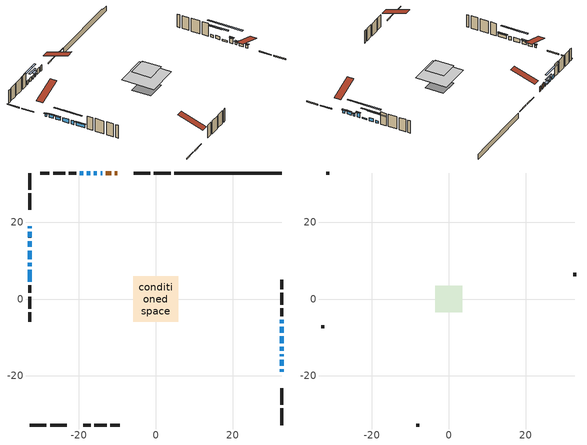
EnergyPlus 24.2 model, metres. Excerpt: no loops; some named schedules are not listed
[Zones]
conditioned space
 floor adiabatic (AdiabaticFloorConstruction): -5.87,-5.87 -5.87,5.87 5.87,5.87 5.87,-5.87 z2.74
 floor foundation (Slab1 construction): -3.54,-3.45 -3.54,3.45 3.54,3.45 3.54,-3.45 z-1.83
 wall outside (RimJoist1 construction): 3.84,32.73 -0.49,32.73 / -32.73,-32.73 -28.4,-32.73 / -32.73,32.73 -32.73,28.4 / 32.73,-32.73 32.73,-28.4 z0.3:0.6
 wall outside (RimJoist2 construction): -1.42,32.73 -5.75,32.73 / -27.47,-32.73 -23.14,-32.73 / -32.73,27.47 -32.73,23.14 / 32.73,-27.47 32.73,-23.14 z0.3:0.6
 wall outside (AdiabaticWallConstruction 1): -10.02,32.73 -10.7,32.73 / -11.62,32.73 -12.97,32.73 z0.3:2.33
 wall outside (AdiabaticWallConstruction): -13.89,32.73 -14.35,32.73 / -32.73,18.87 -32.73,18.41 / 32.73,-14.85 32.73,-14.39 z0.3:1.22; 32.73,-18.87 32.73,-18.23 z0.3:1.39; 32.73,-17.3 32.73,-15.78 / -15.28,32.73 -16.04,32.73 / 32.73,-8.76 32.73,-7.23 / -32.73,7.56 -32.73,4.51 z0.3:1.52; -32.73,17.48 -32.73,15.98 / -32.73,15.05 -32.73,13.52 z0.3:1.5; 32.73,-13.46 32.73,-12.45 z0.3:2.13; 32.73,-11.52 32.73,-9.69 z0.3:0.78; -32.73,12.6 -32.73,10.31 / -32.73,9.38 -32.73,8.49 / -16.97,32.73 -17.86,32.73 / -18.79,32.73 -19.68,32.73 z0.3:1.72; 32.73,-6.31 32.73,-5.37 z0.3:1.24
 wall outside (Wall1 construction): -20.61,32.73 -22.63,32.73 / -18.86,-32.73 -16.85,-32.73 / -32.73,3.58 -32.73,1.57 / 32.73,-4.44 32.73,-2.42 z0.3:5.18
 wall outside (Wall2 construction): -23.56,32.73 -26.69,32.73 / -15.92,-32.73 -12.79,-32.73 / -32.73,0.64 -32.73,-2.49 / 32.73,-1.49 32.73,1.64 z0.3:5.18
 wall outside (Wall3 construction): -27.61,32.73 -30.06,32.73 / -11.86,-32.73 -9.41,-32.73 / -32.73,-3.42 -32.73,-5.87 / 32.73,2.57 32.73,5.01 z0.3:5.18
 wall foundation (FoundationWall1 construction): 4.77,32.73,-1.83 4.77,32.73,0.3 29.94,32.73,0.3 29.94,32.73,-0.01 32.73,32.73,-0.01 32.73,32.73,-1.83
 window (WindowConstruction 13): -13.89,32.73 -14.35,32.73 z0.3:1.21
 window (WindowConstruction 7): 32.73,-18.86 32.73,-18.23 z0.3:1.39
 window (WindowConstruction 8): 32.73,-17.3 32.73,-15.78 z0.3:1.52
 window (WindowConstruction 9): -15.28,32.73 -16.04,32.73 z0.3:1.52
 window (WindowConstruction 14): -32.73,18.86 -32.73,18.41 z0.3:1.21
 window (WindowConstruction 15): 32.73,-14.85 32.73,-14.39 z0.3:1.21
 window (WindowConstruction 10): -32.73,17.48 -32.73,15.98 z0.3:1.49
 window (WindowConstruction 11): -32.73,15.05 -32.73,13.52 z0.3:1.49
 window (WindowConstruction 12): 32.73,-13.46 32.73,-12.45 z0.3:2.13
 window (WindowConstruction 16): 32.73,-11.52 32.73,-9.69 z0.3:0.78
 window (WindowConstruction): -32.73,12.6 -32.73,10.31 z0.3:1.72
 window (WindowConstruction 1): -32.73,9.38 -32.73,8.49 z0.3:1.72
 window (WindowConstruction 2): 32.73,-8.76 32.73,-7.24 z0.3:1.52
 window (WindowConstruction 3): 32.73,-6.31 32.73,-5.37 z0.3:1.24
 window (WindowConstruction 4): -16.97,32.73 -17.86,32.73 z0.3:1.72
 window (WindowConstruction 5): -18.79,32.73 -19.68,32.73 z0.3:1.72
 window (WindowConstruction 6): -32.73,7.56 -32.73,4.51 z0.3:1.52
 door (Door): -10.02,32.73 -10.69,32.73 z0.3:2.33
 door (Door 1): -11.62,32.73 -12.97,32.73 z0.3:2.33
 ceiling adiabatic (AdiabaticFloorConstruction): 5.87,-5.87 5.87,5.87 -5.87,5.87 -5.87,-5.87 z2.74
attic - vented
 floor to conditioned space (Floor1 construction Reversed): -3.49,-3.49 -3.49,3.49 3.49,3.49 3.49,-3.49 z5.18
 floor to conditioned space (Floor2 construction Reversed): -3.16,-3.16 -3.16,3.16 3.16,3.16 3.16,-3.16 z5.18
 wall outside (Wall4 construction): -30.99,32.73 -31.8,32.73 / -8.48,-32.73 -7.67,-32.73 / -32.73,-6.79 -32.73,-7.61 / 32.73,5.94 32.73,6.76 z0.3:5.18
 roof outside (Roof1 construction): -9.1,32.73,5.18 -9.1,23.56,8.24 -6.68,23.56,8.24 -6.68,32.73,5.18; -19.79,-32.73,5.18 -19.79,-23.56,8.24 -22.21,-23.56,8.24 -22.21,-32.73,5.18; -32.73,19.79,5.18 -23.56,19.79,8.24 -23.56,22.21,8.24 -32.73,22.21,5.18; 32.73,-19.79,5.18 23.56,-19.79,8.24 23.56,-22.21,8.24 32.73,-22.21,5.18
shading: -14.96,32.73 -13.28,32.73 -13.28,33.64 -14.96,33.64 z1.82; 32.73,-17.93 32.73,-19.16 33.19,-19.16 33.19,-17.93 z1.69; 32.73,-15.48 32.73,-17.6 33.19,-17.6 33.19,-15.48 z1.82; -17.56,32.73 -13.76,32.73 -13.76,33.19 -17.56,33.19 z3.04; -32.73,18.11 -32.73,19.16 -33.19,19.16 -33.19,18.11 z1.51; 32.73,-14.09 32.73,-15.15 33.19,-15.15 33.19,-14.09 z1.51; -32.73,15.68 -32.73,17.78 -33.19,17.78 -33.19,15.68 z1.79; -32.73,13.23 -32.73,15.35 -33.19,15.35 -33.19,13.23 z1.79; 32.73,-12.15 32.73,-13.76 33.19,-13.76 33.19,-12.15 z2.43; 32.73,-4.2 32.73,-17.01 33.19,-17.01 33.19,-4.2 z6.27; -32.73,7.26 -32.73,15.65 -33.19,15.65 -33.19,7.26 z4.77; -32.73,5.44 -32.73,12.43 -33.19,12.43 -33.19,5.44 z4.77; 32.73,-4.18 32.73,-11.81 33.19,-11.81 33.19,-4.18 z4.57; 32.73,-2.32 32.73,-9.36 33.19,-9.36 33.19,-2.32 z4.29; -20.91,32.73 -13.92,32.73 -13.92,33.19 -20.91,33.19 z4.77; -22.73,32.73 -15.74,32.73 -15.74,33.19 -22.73,33.19 z4.77; -32.73,4.22 -32.73,7.86 -33.19,7.86 -33.19,4.22 z1.82
[Building]
Building 1: Terrain=Suburbs
[Site:Location]
Whitehorse AP_YT: Latitude {deg}=60.71; Longitude {deg}=-135.07; Time Zone {hr}=-8; Elevation {m}=706; Keep Site Location Information=Yes
[Site:GroundTemperature:Shallow]
-5.4229, -7.73249, -7.91745, -6.82143, -2.42154, 1.95786, 5.75456, 8.15968, 8.36401, 6.40785, 2.70796, -1.53709
[Site:WaterMainsTemperature]
Calculation Method=Schedule; Temperature Schedule=mains temperature schedule
[Material] Roughness=Rough; Thermal Absorptance=0.9
Name | Thickness {m} | Conductivity {W/m-K} | Density {kg/m3} | Specific Heat {J/kg-K} | Solar Absorptance | Visible Absorptance
asphalt or fiberglass shingles | 0.00635 | 0.162714 | 1121.4 | 1465.45 | 0.4 | 0.4
ceiling loosefill ins | 0.169333 | 0.0480833 | 16.02 | 1046.75 | 0.7 | 0.7
ceiling loosefill ins 1 | 0.338667 | 0.0480833 | 16.02 | 1046.75 | 0.7 | 0.7
ceiling stud and cavity | 0.1397 | 0.0930096 | 65.682 | 1177.47 | 0.7 | 0.7
ceiling stud and cavity 1 | 0.1397 | 0.28436 | 65.682 | 1177.47 | 0.7 | 0.7
concrete 4.0 in. | 0.1016 | 1.803125 | 2242.8 | 837.4 | 0.7 | 0.7
concrete 8.0 in. | 0.2032 | 1.803125 | 2242.8 | 837.4 | 0.7 | 0.7
door material | 0.04445 | 0.053851 | 512.64 | 1214.23 | 0.7 | 0.7
floor covering | 0.0127 | 0.0433444 | 54.468 | 1339.84 | 0.6 | 0.6
floor rigid ins; wall rigid ins | 0.512978 | 0.029427 | 32.04 | 1214.23 | 0.7 | 0.7
floor stud and cavity | 0.1397 | 1.75129 | 37.0049 | 1207.88 | 0.7 | 0.7
furniture material conditioned space 1 | 0.1524 | 0.115458 | 640.8 | 1214.23 | 0.6 | 0.6
gypsum board | 0.0127 | 0.160291 | 801 | 837.4 | 0.6 | 0.6
osb sheathing 0.5 in. | 0.0127 | 0.115458 | 512.64 | 1214.23 | 0.7 | 0.7
osb sheathing 0.75 in. | 0.01905 | 0.115458 | 512.64 | 1214.23 | 0.7 | 0.7
osb sheathing 2.0 in. | 0.0508 | 0.115458 | 512.64 | 1214.23 | 0.7 | 0.7
rim joist rigid ins | 0.103632 | 0.029427 | 32.04 | 1214.23 | 0.7 | 0.7
rim joist stud and cavity | 0.0508 | 0.0296939 | 125.044 | 1163.47 | 0.6 | 0.6
rim joist stud and cavity 1 | 0.0508 | 0.0173944 | 125.044 | 1163.47 | 0.6 | 0.6
wall stud and cavity | 0.1397 | 0.0937807 | 139.0536 | 1170.24 | 0.7 | 0.7
wall stud and cavity 1 | 0.1397 | 0.09367 | 139.0536 | 1170.24 | 0.7 | 0.7
wall stud and cavity 2 | 0.1397 | 0.0752022 | 139.0536 | 1170.24 | 0.7 | 0.7
wall stud and cavity 3 | 0.0889 | 6.9971 | 50.32683 | 1063.81 | 0.6 | 0.6
wall stud and cavity 4 | 0.0889 | 0.380278 | 52.3479 | 1209.89 | 0.7 | 0.7
wall stud and cavity 5 | 0.0889 | 0.391764 | 83.0341 | 1211.67 | 0.7 | 0.7
wood siding | 0.0254 | 0.102417 | 544.68 | 1172.36 | 0.4 | 0.4
wood siding 1 | 0.00254 | 0.102417 | 544.68 | 1172.36 | 0.4 | 0.4
wood siding 2; wood siding 3; wood siding 4 | 0.0254 | 0.102417 | 544.68 | 1172.36 | 0.7 | 0.7
[WindowMaterial:SimpleGlazingSystem]
Name | U-Factor {W/m2-K} | Solar Heat Gain Coefficient
WindowMaterial | 1.89418 | 0.58
WindowMaterial 1 | 1.944715 | 0.52
WindowMaterial 10 | 1.92371 | 0.55
WindowMaterial 11 | 3.1212 | 0.46
WindowMaterial 12 | 2.88272 | 0.47
WindowMaterial 2 | 1.876579 | 0.6
WindowMaterial 3 | 1.96402 | 0.5
WindowMaterial 4 | 1.893613 | 0.59
WindowMaterial 5 | 1.919164 | 0.55
WindowMaterial 6 | 1.98957 | 0.47
WindowMaterial 7 | 1.907808 | 0.57
WindowMaterial 8 | 1.92144 | 0.55
WindowMaterial 9 | 1.87771 | 0.6
[Construction]
AdiabaticFloorConstruction: floor stud and cavity, floor rigid ins, osb sheathing 0.75 in., floor covering
AdiabaticWallConstruction: wood siding 3, wall rigid ins, wall stud and cavity 4, gypsum board
AdiabaticWallConstruction 1: wood siding 4, wall rigid ins, wall stud and cavity 4, gypsum board
Door; Door 1: door material
Floor1 construction Reversed: gypsum board, ceiling stud and cavity, ceiling loosefill ins
Floor2 construction Reversed: gypsum board, ceiling stud and cavity 1, ceiling loosefill ins 1
FoundationWall1 construction: concrete 8.0 in.
furniture construction conditioned space 1: furniture material conditioned space 1
PartitionWallConstruction: gypsum board, wall stud and cavity 5, gypsum board
RimJoist1 construction: wood siding 2, osb sheathing 2.0 in., rim joist stud and cavity
RimJoist2 construction: wood siding 2, rim joist rigid ins, osb sheathing 2.0 in., rim joist stud and cavity 1
Roof1 construction: asphalt or fiberglass shingles
Slab1 construction: concrete 4.0 in.
Wall1 construction: wood siding, osb sheathing 0.5 in., wall stud and cavity, gypsum board
Wall2 construction: wood siding, osb sheathing 0.5 in., wall stud and cavity 1, gypsum board
Wall3 construction: wood siding, osb sheathing 0.5 in., wall stud and cavity 2, gypsum board
Wall4 construction: wood siding 1, wall stud and cavity 3
WindowConstruction: WindowMaterial
WindowConstruction 1; WindowConstruction 5: WindowMaterial 1
WindowConstruction 10: WindowMaterial 8
WindowConstruction 11: WindowMaterial 9
WindowConstruction 12: WindowMaterial 10
WindowConstruction 13; WindowConstruction 14; WindowConstruction 15: WindowMaterial 11
WindowConstruction 16: WindowMaterial 12
WindowConstruction 2: WindowMaterial 2
WindowConstruction 3: WindowMaterial 3
WindowConstruction 4: WindowMaterial 4
WindowConstruction 6; WindowConstruction 8: WindowMaterial 5
WindowConstruction 7: WindowMaterial 6
WindowConstruction 9: WindowMaterial 7
[Zone] Multiplier=1; Part of Total Floor Area=Yes
Name | Volume {m3}
attic - vented | 44.0807
conditioned space | 458.3
[Space]
Name | Zone | Volume {m3}
attic - vented 1 | attic - vented | 44.0807
conditioned space 1 | conditioned space | 458.3
[ZoneInfiltration:EffectiveLeakageArea]
infil attic - vented 1: Zone or Space=attic - vented 1; Schedule=Always On Discrete; Effective Air Leakage Area {cm2}=2803.26; Stack Coefficient=0.000551838; Wind Coefficient=1.58718e-05
[ZoneMixing]
whole house fan mix: Zone or Space=attic - vented; Schedule=Always On Continuous; Design Flow Rate Calculation Method=Flow/Zone; Design Flow Rate {m3/s}=0; Source Zone or Space=conditioned space
[SurfaceProperty:ExposedFoundationPerimeter]
Slab1: Exposed Perimeter Calculation Method=TotalExposedPerimeter; Total Exposed Perimeter {m}=27.96
[InternalMass] Zone or ZoneList=conditioned space; Space or SpaceList=conditioned space 1
Name | Construction | Surface Area {m2}
furniture mass conditioned space 1 | furniture construction conditioned space 1 | 74.5799
partition wall mass | PartitionWallConstruction | 186.45
[Lights]
interior lighting: Zone or ZoneList or Space or SpaceList=conditioned space 1; Schedule=interior lighting schedule; Design Level Calculation Method=LightingLevel; Lighting Level {W}=343.2; Return Air Fraction=0; Fraction Radiant=0.6; Fraction Visible=0.2; Fraction Replaceable=1
[People]
occupants: Zone or ZoneList or Space or SpaceList=conditioned space 1; Number of People Schedule=occupants schedule; Number of People Calculation Method=People; Number of People=3; Fraction Radiant=0.314171; Sensible Heat Fraction=0.56303; Activity Level Schedule=occupants activity schedule; Carbon Dioxide Generation Rate {m3/s-W}=0; Enable ASHRAE 55 Comfort Warnings=No; Mean Radiant Temperature Calculation Type=EnclosureAveraged
[ElectricEquipment] Zone or ZoneList or Space or SpaceList=conditioned space 1; Design Level Calculation Method=EquipmentLevel
Name | Schedule | Design Level {W} | Fraction Latent | Fraction Radiant | Fraction Lost
clothes dryer | clothes dryer schedule | 140.772 | 0.015 | 0.081 | 0.85
clothes washer | clothes washer schedule | 32.1985 | 0.03 | 0.162 | 0.7
cooking range | cooking range schedule | 215.147 | 0.08 | 0.432 | 0.2
dishwasher | dishwasher schedule | 66.8632 | 0.3 | 0.18 | 0.4
fridge | fridge schedule | 72.9452 | 0 | 0.6 | 0
mech vent bath fan 0 | mech vent bath fan 0 schedule | 25.1 | 0 | 0 | 1
mech vent bath fan 1 | mech vent bath fan 1 schedule | 25.1 | 0 | 0 | 1
mech vent house fan | mech vent house fan schedule | 0 | 0 | 0 | 1
mech vent house fan cfis | mech vent house fan cfis schedule | 0 | 0 | 0 | 0
mech vent range fan 0 | mech vent range fan 0 schedule | 57 | 0 | 0 | 1
misc plug loads | misc plug loads schedule | 494.7 | 0.045 | 0.513 | 0.1
whole house fan | Always On Discrete | 0 | 0 | 0 | 1
[OtherEquipment] Zone or ZoneList or Space or SpaceList=conditioned space 1; Design Level Calculation Method=EquipmentLevel
Name | Fuel Type | Schedule | Design Level {W} | Fraction Latent | Fraction Radiant | Fraction Lost
clothes dryer 1 | Electricity | clothes dryer schedule | 0 | 0.015 | 0.081 | 0.85
cooking range 1 | Electricity | cooking range schedule | 0 | 0.08 | 0.432 | 0.2
general water use latent | None | general water use schedule | 62.594 | 1 | 0 | 0
general water use sensible | None | general water use schedule | -61.6891 | 0 | 0.6 | 0
mech vent house fan latent load | None | Always On Discrete | 0 | 1 | 0 | 0
mech vent house fan sensible load | None | Always On Discrete | 0 | 0 | 0 | 0
water heater energy adjustment1 | Electricity | Always On Discrete | 0.01 | 0 | 0 | 1
[ZoneInfiltration:DesignFlowRate] Zone or ZoneList or Space or SpaceList=conditioned space 1; Schedule=Always On Discrete; Design Flow Rate Calculation Method=Flow/Zone; Design Flow Rate {m3/s}=0
infil flow; natural vent flow; whole house fan flow
[Foundation:Kiva]
Foundation Kiva 1: Initial Indoor Air Temperature {C}=18; Wall Height Above Grade {m}=0.300015; Wall Depth Below Slab {m}=0.2032
[Foundation:Kiva:Settings]
Soil Conductivity {W/m-K}=0.849921; Soil Density {kg/m3}=1842.3; Soil Specific Heat {J/kg-K}=418.7; Ground Solar Absorptivity=0.9; Ground Thermal Absorptivity=0.9; Ground Surface Roughness {m}=0.03; Far-Field Width {m}=40; Deep-Ground Boundary Condition=ZeroFlux; Deep-Ground Depth {m}=40; Minimum Cell Dimension {m}=0.2; Maximum Cell Growth Coefficient=3; Simulation Timestep=Timestep
[Exterior:Lights]
exterior lighting: Schedule=exterior lighting schedule; Design Level {W}=75.6
[Schedule:Constant]
Name | Hourly Value
Always On Continuous; mech vent house fan schedule; mech vent house fan cfis schedule; Always On Discrete | 1
occupants activity schedule | 117.228
fridge schedule | 0
[Schedule:Week:Daily]
interior lighting schedule Week Rule - Jan1-Jan27: interior lighting schedule day, interior lighting schedule day, interior lighting schedule day, interior lighting schedule day, interior lighting schedule day, interior lighting schedule day, interior lighting schedule day, interior lighting schedule default day, interior lighting schedule default day, interior lighting schedule default day, interior lighting schedule default day, interior lighting schedule default day
interior lighting schedule Week Rule - Jan28-Feb3: interior lighting schedule day, interior lighting schedule day, interior lighting schedule day, interior lighting schedule day, interior lighting schedule day 1, interior lighting schedule day 1, interior lighting schedule day 1, interior lighting schedule default day, interior lighting schedule default day, interior lighting schedule default day, interior lighting schedule default day, interior lighting schedule default day
interior lighting schedule Week Rule - Feb4-Feb24: interior lighting schedule day 1, interior lighting schedule day 1, interior lighting schedule day 1, interior lighting schedule day 1, interior lighting schedule day 1, interior lighting schedule day 1, interior lighting schedule day 1, interior lighting schedule default day, interior lighting schedule default day, interior lighting schedule default day, interior lighting schedule default day, interior lighting schedule default day
interior lighting schedule Week Rule - Feb25-Mar3: interior lighting schedule day 1, interior lighting schedule day 1, interior lighting schedule day 1, interior lighting schedule day 1, interior lighting schedule day 2, interior lighting schedule day 2, interior lighting schedule day 2, interior lighting schedule default day, interior lighting schedule default day, interior lighting schedule default day, interior lighting schedule default day, interior lighting schedule default day
interior lighting schedule Week Rule - Mar4-Mar31: interior lighting schedule day 2, interior lighting schedule day 2, interior lighting schedule day 2, interior lighting schedule day 2, interior lighting schedule day 2, interior lighting schedule day 2, interior lighting schedule day 2, interior lighting schedule default day, interior lighting schedule default day, interior lighting schedule default day, interior lighting schedule default day, interior lighting schedule default day
interior lighting schedule Week Rule - Apr1-Apr28: interior lighting schedule day 3, interior lighting schedule day 3, interior lighting schedule day 3, interior lighting schedule day 3, interior lighting schedule day 3, interior lighting schedule day 3, interior lighting schedule day 3, interior lighting schedule default day, interior lighting schedule default day, interior lighting schedule default day, interior lighting schedule default day, interior lighting schedule default day
interior lighting schedule Week Rule - Apr29-May5: interior lighting schedule day 3, interior lighting schedule day 3, interior lighting schedule day 4, interior lighting schedule day 4, interior lighting schedule day 4, interior lighting schedule day 4, interior lighting schedule day 4, interior lighting schedule default day, interior lighting schedule default day, interior lighting schedule default day, interior lighting schedule default day, interior lighting schedule default day
interior lighting schedule Week Rule - May6-May26: interior lighting schedule day 4, interior lighting schedule day 4, interior lighting schedule day 4, interior lighting schedule day 4, interior lighting schedule day 4, interior lighting schedule day 4, interior lighting schedule day 4, interior lighting schedule default day, interior lighting schedule default day, interior lighting schedule default day, interior lighting schedule default day, interior lighting schedule default day
interior lighting schedule Week Rule - May27-Jun2: interior lighting schedule day 4, interior lighting schedule day 4, interior lighting schedule day 4, interior lighting schedule day 4, interior lighting schedule day 4, interior lighting schedule day 5, interior lighting schedule day 5, interior lighting schedule default day, interior lighting schedule default day, interior lighting schedule default day, interior lighting schedule default day, interior lighting schedule default day
interior lighting schedule Week Rule - Jun3-Jun30: interior lighting schedule day 5, interior lighting schedule day 5, interior lighting schedule day 5, interior lighting schedule day 5, interior lighting schedule day 5, interior lighting schedule day 5, interior lighting schedule day 5, interior lighting schedule default day, interior lighting schedule default day, interior lighting schedule default day, interior lighting schedule default day, interior lighting schedule default day
interior lighting schedule Week Rule - Jul1-Jul28: interior lighting schedule day 6, interior lighting schedule day 6, interior lighting schedule day 6, interior lighting schedule day 6, interior lighting schedule day 6, interior lighting schedule day 6, interior lighting schedule day 6, interior lighting schedule default day, interior lighting schedule default day, interior lighting schedule default day, interior lighting schedule default day, interior lighting schedule default day
interior lighting schedule Week Rule - Jul29-Aug4: interior lighting schedule day 6, interior lighting schedule day 6, interior lighting schedule day 6, interior lighting schedule day 7, interior lighting schedule day 7, interior lighting schedule day 7, interior lighting schedule day 7, interior lighting schedule default day, interior lighting schedule default day, interior lighting schedule default day, interior lighting schedule default day, interior lighting schedule default day
interior lighting schedule Week Rule - Aug5-Aug25: interior lighting schedule day 7, interior lighting schedule day 7, interior lighting schedule day 7, interior lighting schedule day 7, interior lighting schedule day 7, interior lighting schedule day 7, interior lighting schedule day 7, interior lighting schedule default day, interior lighting schedule default day, interior lighting schedule default day, interior lighting schedule default day, interior lighting schedule default day
interior lighting schedule Week Rule - Aug26-Sep1: interior lighting schedule day 7, interior lighting schedule day 7, interior lighting schedule day 7, interior lighting schedule day 7, interior lighting schedule day 7, interior lighting schedule day 7, interior lighting schedule day 8, interior lighting schedule default day, interior lighting schedule default day, interior lighting schedule default day, interior lighting schedule default day, interior lighting schedule default day
interior lighting schedule Week Rule - Sep2-Sep29: interior lighting schedule day 8, interior lighting schedule day 8, interior lighting schedule day 8, interior lighting schedule day 8, interior lighting schedule day 8, interior lighting schedule day 8, interior lighting schedule day 8, interior lighting schedule default day, interior lighting schedule default day, interior lighting schedule default day, interior lighting schedule default day, interior lighting schedule default day
interior lighting schedule Week Rule - Sep30-Oct6: interior lighting schedule day 8, interior lighting schedule day 9, interior lighting schedule day 9, interior lighting schedule day 9, interior lighting schedule day 9, interior lighting schedule day 9, interior lighting schedule day 9, interior lighting schedule default day, interior lighting schedule default day, interior lighting schedule default day, interior lighting schedule default day, interior lighting schedule default day
interior lighting schedule Week Rule - Oct7-Oct27: interior lighting schedule day 9, interior lighting schedule day 9, interior lighting schedule day 9, interior lighting schedule day 9, interior lighting schedule day 9, interior lighting schedule day 9, interior lighting schedule day 9, interior lighting schedule default day, interior lighting schedule default day, interior lighting schedule default day, interior lighting schedule default day, interior lighting schedule default day
interior lighting schedule Week Rule - Oct28-Nov3: interior lighting schedule day 9, interior lighting schedule day 9, interior lighting schedule day 9, interior lighting schedule day 9, interior lighting schedule day 10, interior lighting schedule day 10, interior lighting schedule day 10, interior lighting schedule default day, interior lighting schedule default day, interior lighting schedule default day, interior lighting schedule default day, interior lighting schedule default day
interior lighting schedule Week Rule - Nov4-Nov24: interior lighting schedule day 10, interior lighting schedule day 10, interior lighting schedule day 10, interior lighting schedule day 10, interior lighting schedule day 10, interior lighting schedule day 10, interior lighting schedule day 10, interior lighting schedule default day, interior lighting schedule default day, interior lighting schedule default day, interior lighting schedule default day, interior lighting schedule default day
interior lighting schedule Week Rule - Nov25-Dec1: interior lighting schedule day 10, interior lighting schedule day 10, interior lighting schedule day 10, interior lighting schedule day 10, interior lighting schedule day 10, interior lighting schedule day 10, interior lighting schedule day 11, interior lighting schedule default day, interior lighting schedule default day, interior lighting schedule default day, interior lighting schedule default day, interior lighting schedule default day
interior lighting schedule Week Rule - Dec2-Dec31: interior lighting schedule day 11, interior lighting schedule day 11, interior lighting schedule day 11, interior lighting schedule day 11, interior lighting schedule day 11, interior lighting schedule day 11, interior lighting schedule day 11, interior lighting schedule default day, interior lighting schedule default day, interior lighting schedule default day, interior lighting schedule default day, interior lighting schedule default day
occupants schedule Week Rule - Jan1-Dec31: occupants schedule day, occupants schedule day, occupants schedule day, occupants schedule day, occupants schedule day, occupants schedule day, occupants schedule day, occupants schedule default day, occupants schedule default day, occupants schedule default day, occupants schedule default day, occupants schedule default day
clothes dryer schedule Week Rule - Jan1-Dec31: clothes dryer schedule day, clothes dryer schedule day, clothes dryer schedule day, clothes dryer schedule day, clothes dryer schedule day, clothes dryer schedule day, clothes dryer schedule day, clothes dryer schedule default day, clothes dryer schedule default day, clothes dryer schedule default day, clothes dryer schedule default day, clothes dryer schedule default day
clothes washer schedule Week Rule - Jan1-Dec31: clothes washer schedule day, clothes washer schedule day, clothes washer schedule day, clothes washer schedule day, clothes washer schedule day, clothes washer schedule day, clothes washer schedule day, clothes washer schedule default day, clothes washer schedule default day, clothes washer schedule default day, clothes washer schedule default day, clothes washer schedule default day
cooking range schedule Week Rule - Jan1-Dec31: cooking range schedule day, cooking range schedule day, cooking range schedule day, cooking range schedule day, cooking range schedule day, cooking range schedule day, cooking range schedule day, cooking range schedule default day, cooking range schedule default day, cooking range schedule default day, cooking range schedule default day, cooking range schedule default day
dishwasher schedule Week Rule - Jan1-Dec31: dishwasher schedule day, dishwasher schedule day, dishwasher schedule day, dishwasher schedule day, dishwasher schedule day, dishwasher schedule day, dishwasher schedule day, dishwasher schedule default day, dishwasher schedule default day, dishwasher schedule default day, dishwasher schedule default day, dishwasher schedule default day
mech vent bath fan 0 schedule Week Rule - Jan1-Dec31: mech vent bath fan 0 schedule day, mech vent bath fan 0 schedule day, mech vent bath fan 0 schedule day, mech vent bath fan 0 schedule day, mech vent bath fan 0 schedule day, mech vent bath fan 0 schedule day, mech vent bath fan 0 schedule day, mech vent bath fan 0 schedule default day, mech vent bath fan 0 schedule default day, mech vent bath fan 0 schedule default day, mech vent bath fan 0 schedule default day, mech vent bath fan 0 schedule default day
mech vent bath fan 1 schedule Week Rule - Jan1-Dec31: mech vent bath fan 1 schedule day, mech vent bath fan 1 schedule day, mech vent bath fan 1 schedule day, mech vent bath fan 1 schedule day, mech vent bath fan 1 schedule day, mech vent bath fan 1 schedule day, mech vent bath fan 1 schedule day, mech vent bath fan 1 schedule default day, mech vent bath fan 1 schedule default day, mech vent bath fan 1 schedule default day, mech vent bath fan 1 schedule default day, mech vent bath fan 1 schedule default day
mech vent range fan 0 schedule Week Rule - Jan1-Dec31: mech vent range fan 0 schedule day, mech vent range fan 0 schedule day, mech vent range fan 0 schedule day, mech vent range fan 0 schedule day, mech vent range fan 0 schedule day, mech vent range fan 0 schedule day, mech vent range fan 0 schedule day, mech vent range fan 0 schedule default day, mech vent range fan 0 schedule default day, mech vent range fan 0 schedule default day, mech vent range fan 0 schedule default day, mech vent range fan 0 schedule default day
misc plug loads schedule Week Rule - Jan1-Dec31: misc plug loads schedule day, misc plug loads schedule day, misc plug loads schedule day, misc plug loads schedule day, misc plug loads schedule day, misc plug loads schedule day, misc plug loads schedule day, misc plug loads schedule default day, misc plug loads schedule default day, misc plug loads schedule default day, misc plug loads schedule default day, misc plug loads schedule default day
general water use schedule Week Rule - Jan1-Dec31: general water use schedule day, general water use schedule day, general water use schedule day, general water use schedule day, general water use schedule day, general water use schedule day, general water use schedule day, general water use schedule default day, general water use schedule default day, general water use schedule default day, general water use schedule default day, general water use schedule default day
exterior lighting schedule Week Rule - Jan1-Jan27: exterior lighting schedule day, exterior lighting schedule day, exterior lighting schedule day, exterior lighting schedule day, exterior lighting schedule day, exterior lighting schedule day, exterior lighting schedule day, exterior lighting schedule default day, exterior lighting schedule default day, exterior lighting schedule default day, exterior lighting schedule default day, exterior lighting schedule default day
exterior lighting schedule Week Rule - Jan28-Feb3: exterior lighting schedule day, exterior lighting schedule day, exterior lighting schedule day, exterior lighting schedule day, exterior lighting schedule day 1, exterior lighting schedule day 1, exterior lighting schedule day 1, exterior lighting schedule default day, exterior lighting schedule default day, exterior lighting schedule default day, exterior lighting schedule default day, exterior lighting schedule default day
exterior lighting schedule Week Rule - Feb4-Feb24: exterior lighting schedule day 1, exterior lighting schedule day 1, exterior lighting schedule day 1, exterior lighting schedule day 1, exterior lighting schedule day 1, exterior lighting schedule day 1, exterior lighting schedule day 1, exterior lighting schedule default day, exterior lighting schedule default day, exterior lighting schedule default day, exterior lighting schedule default day, exterior lighting schedule default day
exterior lighting schedule Week Rule - Feb25-Mar3: exterior lighting schedule day 1, exterior lighting schedule day 1, exterior lighting schedule day 1, exterior lighting schedule day 1, exterior lighting schedule day 2, exterior lighting schedule day 2, exterior lighting schedule day 2, exterior lighting schedule default day, exterior lighting schedule default day, exterior lighting schedule default day, exterior lighting schedule default day, exterior lighting schedule default day
exterior lighting schedule Week Rule - Mar4-Mar31: exterior lighting schedule day 2, exterior lighting schedule day 2, exterior lighting schedule day 2, exterior lighting schedule day 2, exterior lighting schedule day 2, exterior lighting schedule day 2, exterior lighting schedule day 2, exterior lighting schedule default day, exterior lighting schedule default day, exterior lighting schedule default day, exterior lighting schedule default day, exterior lighting schedule default day
exterior lighting schedule Week Rule - Apr1-Apr28: exterior lighting schedule day 3, exterior lighting schedule day 3, exterior lighting schedule day 3, exterior lighting schedule day 3, exterior lighting schedule day 3, exterior lighting schedule day 3, exterior lighting schedule day 3, exterior lighting schedule default day, exterior lighting schedule default day, exterior lighting schedule default day, exterior lighting schedule default day, exterior lighting schedule default day
exterior lighting schedule Week Rule - Apr29-May5: exterior lighting schedule day 3, exterior lighting schedule day 3, exterior lighting schedule day 4, exterior lighting schedule day 4, exterior lighting schedule day 4, exterior lighting schedule day 4, exterior lighting schedule day 4, exterior lighting schedule default day, exterior lighting schedule default day, exterior lighting schedule default day, exterior lighting schedule default day, exterior lighting schedule default day
exterior lighting schedule Week Rule - May6-May26: exterior lighting schedule day 4, exterior lighting schedule day 4, exterior lighting schedule day 4, exterior lighting schedule day 4, exterior lighting schedule day 4, exterior lighting schedule day 4, exterior lighting schedule day 4, exterior lighting schedule default day, exterior lighting schedule default day, exterior lighting schedule default day, exterior lighting schedule default day, exterior lighting schedule default day
exterior lighting schedule Week Rule - May27-Jun2: exterior lighting schedule day 4, exterior lighting schedule day 4, exterior lighting schedule day 4, exterior lighting schedule day 4, exterior lighting schedule day 4, exterior lighting schedule day 5, exterior lighting schedule day 5, exterior lighting schedule default day, exterior lighting schedule default day, exterior lighting schedule default day, exterior lighting schedule default day, exterior lighting schedule default day
exterior lighting schedule Week Rule - Jun3-Jun30: exterior lighting schedule day 5, exterior lighting schedule day 5, exterior lighting schedule day 5, exterior lighting schedule day 5, exterior lighting schedule day 5, exterior lighting schedule day 5, exterior lighting schedule day 5, exterior lighting schedule default day, exterior lighting schedule default day, exterior lighting schedule default day, exterior lighting schedule default day, exterior lighting schedule default day
exterior lighting schedule Week Rule - Jul1-Jul28: exterior lighting schedule day 6, exterior lighting schedule day 6, exterior lighting schedule day 6, exterior lighting schedule day 6, exterior lighting schedule day 6, exterior lighting schedule day 6, exterior lighting schedule day 6, exterior lighting schedule default day, exterior lighting schedule default day, exterior lighting schedule default day, exterior lighting schedule default day, exterior lighting schedule default day
exterior lighting schedule Week Rule - Jul29-Aug4: exterior lighting schedule day 6, exterior lighting schedule day 6, exterior lighting schedule day 6, exterior lighting schedule day 7, exterior lighting schedule day 7, exterior lighting schedule day 7, exterior lighting schedule day 7, exterior lighting schedule default day, exterior lighting schedule default day, exterior lighting schedule default day, exterior lighting schedule default day, exterior lighting schedule default day
exterior lighting schedule Week Rule - Aug5-Aug25: exterior lighting schedule day 7, exterior lighting schedule day 7, exterior lighting schedule day 7, exterior lighting schedule day 7, exterior lighting schedule day 7, exterior lighting schedule day 7, exterior lighting schedule day 7, exterior lighting schedule default day, exterior lighting schedule default day, exterior lighting schedule default day, exterior lighting schedule default day, exterior lighting schedule default day
[Schedule:Year]
interior lighting schedule: interior lighting schedule Week Rule - Jan1-Jan27, 1, 1, 1, 27, interior lighting schedule Week Rule - Jan28-Feb3, 1, 28, 2, 3, interior lighting schedule Week Rule - Feb4-Feb24, 2, 4, 2, 24, interior lighting schedule Week Rule - Feb25-Mar3, 2, 25, 3, 3, interior lighting schedule Week Rule - Mar4-Mar31, 3, 4, 3, 31, interior lighting schedule Week Rule - Apr1-Apr28, 4, 1, 4, 28, interior lighting schedule Week Rule - Apr29-May5, 4, 29, 5, 5, interior lighting schedule Week Rule - May6-May26, 5, 6, 5, 26, interior lighting schedule Week Rule - May27-Jun2, 5, 27, 6, 2, interior lighting schedule Week Rule - Jun3-Jun30, 6, 3, 6, 30, interior lighting schedule Week Rule - Jul1-Jul28, 7, 1, 7, 28, interior lighting schedule Week Rule - Jul29-Aug4, 7, 29, 8, 4, interior lighting schedule Week Rule - Aug5-Aug25, 8, 5, 8, 25, interior lighting schedule Week Rule - Aug26-Sep1, 8, 26, 9, 1, interior lighting schedule Week Rule - Sep2-Sep29, 9, 2, 9, 29, interior lighting schedule Week Rule - Sep30-Oct6, 9, 30, 10, 6, interior lighting schedule Week Rule - Oct7-Oct27, 10, 7, 10, 27, interior lighting schedule Week Rule - Oct28-Nov3, 10, 28, 11, 3, interior lighting schedule Week Rule - Nov4-Nov24, 11, 4, 11, 24, interior lighting schedule Week Rule - Nov25-Dec1, 11, 25, 12, 1, interior lighting schedule Week Rule - Dec2-Dec31, 12, 2, 12, 31
occupants schedule: occupants schedule Week Rule - Jan1-Dec31, 1, 1, 12, 31
clothes dryer schedule: clothes dryer schedule Week Rule - Jan1-Dec31, 1, 1, 12, 31
clothes washer schedule: clothes washer schedule Week Rule - Jan1-Dec31, 1, 1, 12, 31
cooking range schedule: cooking range schedule Week Rule - Jan1-Dec31, 1, 1, 12, 31
dishwasher schedule: dishwasher schedule Week Rule - Jan1-Dec31, 1, 1, 12, 31
mech vent bath fan 0 schedule: mech vent bath fan 0 schedule Week Rule - Jan1-Dec31, 1, 1, 12, 31
mech vent bath fan 1 schedule: mech vent bath fan 1 schedule Week Rule - Jan1-Dec31, 1, 1, 12, 31
mech vent range fan 0 schedule: mech vent range fan 0 schedule Week Rule - Jan1-Dec31, 1, 1, 12, 31
misc plug loads schedule: misc plug loads schedule Week Rule - Jan1-Dec31, 1, 1, 12, 31
general water use schedule: general water use schedule Week Rule - Jan1-Dec31, 1, 1, 12, 31
exterior lighting schedule: exterior lighting schedule Week Rule - Jan1-Jan27, 1, 1, 1, 27, exterior lighting schedule Week Rule - Jan28-Feb3, 1, 28, 2, 3, exterior lighting schedule Week Rule - Feb4-Feb24, 2, 4, 2, 24, exterior lighting schedule Week Rule - Feb25-Mar3, 2, 25, 3, 3, exterior lighting schedule Week Rule - Mar4-Mar31, 3, 4, 3, 31, exterior lighting schedule Week Rule - Apr1-Apr28, 4, 1, 4, 28, exterior lighting schedule Week Rule - Apr29-May5, 4, 29, 5, 5, exterior lighting schedule Week Rule - May6-May26, 5, 6, 5, 26, exterior lighting schedule Week Rule - May27-Jun2, 5, 27, 6, 2, exterior lighting schedule Week Rule - Jun3-Jun30, 6, 3, 6, 30, exterior lighting schedule Week Rule - Jul1-Jul28, 7, 1, 7, 28, exterior lighting schedule Week Rule - Jul29-Aug4, 7, 29, 8, 4, exterior lighting schedule Week Rule - Aug5-Aug25, 8, 5, 8, 25, exterior lighting schedule Week Rule - Aug26-Sep1, 8, 26, 9, 1, exterior lighting schedule Week Rule - Sep2-Sep29, 9, 2, 9, 29, exterior lighting schedule Week Rule - Sep30-Oct6, 9, 30, 10, 6, exterior lighting schedule Week Rule - Oct7-Oct27, 10, 7, 10, 27, exterior lighting schedule Week Rule - Oct28-Nov3, 10, 28, 11, 3, exterior lighting schedule Week Rule - Nov4-Nov24, 11, 4, 11, 24, exterior lighting schedule Week Rule - Nov25-Dec1, 11, 25, 12, 1, exterior lighting schedule Week Rule - Dec2-Dec31, 12, 2, 12, 31
[Schedule:Compact]
mains temperature schedule: Through: 01/01, For: AllDays, Until: 24:00, 1.27556, Through: 01/02, For: AllDays, Until: 24:00, 1.21222, Through: 01/03, For: AllDays, Until: 24:00, 1.15, Through: 01/04, For: AllDays, Until: 24:00, 1.08833, Through: 01/05, For: AllDays, Until: 24:00, 1.02778, Through: 01/06, For: AllDays, Until: 24:00, 0.967222, Through: 01/07, For: AllDays, Until: 24:00, 0.907778, Through: 01/08, For: AllDays, Until: 24:00, 0.848889, Through: 01/09, For: AllDays, Until: 24:00, 0.791111, Through: 01/10, For: AllDays, Until: 24:00, 0.733333, Through: 01/11, For: AllDays, Until: 24:00, 0.677222, Through: 01/12, For: AllDays, Until: 24:00, 0.621111, Through: 01/13, For: AllDays, Until: 24:00, 0.566667, Through: 01/14, For: AllDays, Until: 24:00, 0.512222, Through: 01/15, For: AllDays, Until: 24:00, 0.459444, Through: 01/16, For: AllDays, Until: 24:00, 0.407222, Through: 01/17, For: AllDays, Until: 24:00, 0.355556, Through: 01/18, For: AllDays, Until: 24:00, 0.305, Through: 01/19, For: AllDays, Until: 24:00, 0.255556, Through: 01/20, For: AllDays, Until: 24:00, 0.206667, Through: 01/21, For: AllDays, Until: 24:00, 0.158889, Through: 01/22, For: AllDays, Until: 24:00, 0.112222, Through: 01/23, For: AllDays, Until: 24:00, 0.0666667, Through: 01/24, For: AllDays, Until: 24:00, 0.0216667, Through: 01/25, For: AllDays, Until: 24:00, 0, Through: 01/26, For: AllDays, Until: 24:00, 0, Through: 01/27, For: AllDays, Until: 24:00, 0, Through: 01/28, For: AllDays, Until: 24:00, 0, Through: 01/29, For: AllDays, Until: 24:00, 0, Through: 01/30, For: AllDays, Until: 24:00, 0, Through: 01/31, For: AllDays, Until: 24:00, 0, Through: 02/01, For: AllDays, Until: 24:00, 0, Through: 02/02, For: AllDays, Until: 24:00, 0, Through: 02/03, For: AllDays, Until: 24:00, 0, Through: 02/04, For: AllDays, Until: 24:00, 0, Through: 02/05, For: AllDays, Until: 24:00, 0, Through: 02/06, For: AllDays, Until: 24:00, 0, Through: 02/07, For: AllDays, Until: 24:00, 0, Through: 02/08, For: AllDays, Until: 24:00, 0, Through: 02/09, For: AllDays, Until: 24:00, 0, Through: 02/10, For: AllDays, Until: 24:00, 0, Through: 02/11, For: AllDays, Until: 24:00, 0, Through: 02/12, For: AllDays, Until: 24:00, 0, Through: 02/13, For: AllDays, Until: 24:00, 0, Through: 02/14, For: AllDays, Until: 24:00, 0, Through: 02/15, For: AllDays, Until: 24:00, 0, Through: 02/16, For: AllDays, Until: 24:00, 0, Through: 02/17, For: AllDays, Until: 24:00, 0, Through: 02/18, For: AllDays, Until: 24:00, 0, Through: 02/19, For: AllDays, Until: 24:00, 0, Through: 02/20, For: AllDays, Until: 24:00, 0, Through: 02/21, For: AllDays, Until: 24:00, 0, Through: 02/22, For: AllDays, Until: 24:00, 0, Through: 02/23, For: AllDays, Until: 24:00, 0, Through: 02/24, For: AllDays, Until: 24:00, 0, Through: 02/25, For: AllDays, Until: 24:00, 0, Through: 02/26, For: AllDays, Until: 24:00, 0, Through: 02/27, For: AllDays, Until: 24:00, 0, Through: 02/28, For: AllDays, Until: 24:00, 0, Through: 03/01, For: AllDays, Until: 24:00, 0, Through: 03/02, For: AllDays, Until: 24:00, 0, Through: 03/03, For: AllDays, Until: 24:00, 0, Through: 03/04, For: AllDays, Until: 24:00, 0, Through: 03/05, For: AllDays, Until: 24:00, 0, Through: 03/06, For: AllDays, Until: 24:00, 0, Through: 03/07, For: AllDays, Until: 24:00, 0, Through: 03/08, For: AllDays, Until: 24:00, 0, Through: 03/09, For: AllDays, Until: 24:00, 0, Through: 03/10, For: AllDays, Until: 24:00, 0, Through: 03/11, For: AllDays, Until: 24:00, 0, Through: 03/12, For: AllDays, Until: 24:00, 0, Through: 03/13, For: AllDays, Until: 24:00, 0, Through: 03/14, For: AllDays, Until: 24:00, 0, Through: 03/15, For: AllDays, Until: 24:00, 0, Through: 03/16, For: AllDays, Until: 24:00, 0, Through: 03/17, For: AllDays, Until: 24:00, 0, Through: 03/18, For: AllDays, Until: 24:00, 0, Through: 03/19, For: AllDays, Until: 24:00, 0, Through: 03/20, For: AllDays, Until: 24:00, 0, Through: 03/21, For: AllDays, Until: 24:00, 0, Through: 03/22, For: AllDays, Until: 24:00, 0, Through: 03/23, For: AllDays, Until: 24:00, 0, Through: 03/24, For: AllDays, Until: 24:00, 0, Through: 03/25, For: AllDays, Until: 24:00, 0, Through: 03/26, For: AllDays, Until: 24:00, 0, Through: 03/27, For: AllDays, Until: 24:00, 0, Through: 03/28, For: AllDays, Until: 24:00, 0, Through: 03/29, For: AllDays, Until: 24:00, 0, Through: 03/30, For: AllDays, Until: 24:00, 0, Through: 03/31, For: AllDays, Until: 24:00, 0, Through: 04/01, For: AllDays, Until: 24:00, 0, Through: 04/02, For: AllDays, Until: 24:00, 0, Through: 04/03, For: AllDays, Until: 24:00, 0, Through: 04/04, For: AllDays, Until: 24:00, 0, Through: 04/05, For: AllDays, Until: 24:00, 0, Through: 04/06, For: AllDays, Until: 24:00, 0, Through: 04/07, For: AllDays, Until: 24:00, 0, Through: 04/08, For: AllDays, Until: 24:00, 0, Through: 04/09, For: AllDays, Until: 24:00, 0, Through: 04/10, For: AllDays, Until: 24:00, 0.0316667, Through: 04/11, For: AllDays, Until: 24:00, 0.0766667, Through: 04/12, For: AllDays, Until: 24:00, 0.122778, Through: 04/13, For: AllDays, Until: 24:00, 0.169444, Through: 04/14, For: AllDays, Until: 24:00, 0.217778, Through: 04/15, For: AllDays, Until: 24:00, 0.266667, Through: 04/16, For: AllDays, Until: 24:00, 0.316111, Through: 04/17, For: AllDays, Until: 24:00, 0.367222, Through: 04/18, For: AllDays, Until: 24:00, 0.418333, Through: 04/19, For: AllDays, Until: 24:00, 0.471111, Through: 04/20, For: AllDays, Until: 24:00, 0.524444, Through: 04/21, For: AllDays, Until: 24:00, 0.578889, Through: 04/22, For: AllDays, Until: 24:00, 0.633889, Through: 04/23, For: AllDays, Until: 24:00, 0.689444, Through: 04/24, For: AllDays, Until: 24:00, 0.746111, Through: 04/25, For: AllDays, Until: 24:00, 0.803889, Through: 04/26, For: AllDays, Until: 24:00, 0.862222, Through: 04/27, For: AllDays, Until: 24:00, 0.921111, Through: 04/28, For: AllDays, Until: 24:00, 0.980556, Through: 04/29, For: AllDays, Until: 24:00, 1.04111, Through: 04/30, For: AllDays, Until: 24:00, 1.10222, Through: 05/01, For: AllDays, Until: 24:00, 1.16389, Through: 05/02, For: AllDays, Until: 24:00, 1.22667, Through: 05/03, For: AllDays, Until: 24:00, 1.28944, Through: 05/04, For: AllDays, Until: 24:00, 1.35333, Through: 05/05, For: AllDays, Until: 24:00, 1.41778, Through: 05/06, For: AllDays, Until: 24:00, 1.48278, Through: 05/07, For: AllDays, Until: 24:00, 1.54778, Through: 05/08, For: AllDays, Until: 24:00, 1.61389, Through: 05/09, For: AllDays, Until: 24:00, 1.68056, Through: 05/10, For: AllDays, Until: 24:00, 1.74778, Through: 05/11, For: AllDays, Until: 24:00, 1.815, Through: 05/12, For: AllDays, Until: 24:00, 1.88333, Through: 05/13, For: AllDays, Until: 24:00, 1.95167, Through: 05/14, For: AllDays, Until: 24:00, 2.02056, Through: 05/15, For: AllDays, Until: 24:00, 2.09, Through: 05/16, For: AllDays, Until: 24:00, 2.15944, Through: 05/17, For: AllDays, Until: 24:00, 2.22944, Through: 05/18, For: AllDays, Until: 24:00, 2.3, Through: 05/19, For: AllDays, Until: 24:00, 2.37111, Through: 05/20, For: AllDays, Until: 24:00, 2.44167, Through: 05/21, For: AllDays, Until: 24:00, 2.51333, Through: 05/22, For: AllDays, Until: 24:00, 2.585, Through: 05/23, For: AllDays, Until: 24:00, 2.65667, Through: 05/24, For: AllDays, Until: 24:00, 2.72889, Through: 05/25, For: AllDays, Until: 24:00, 2.80111, Through: 05/26, For: AllDays, Until: 24:00, 2.87333, Through: 05/27, For: AllDays, Until: 24:00, 2.94556, Through: 05/28, For: AllDays, Until: 24:00, 3.01833, Through: 05/29, For: AllDays, Until: 24:00, 3.09111, Through: 05/30, For: AllDays, Until: 24:00, 3.16444, Through: 05/31, For: AllDays, Until: 24:00, 3.23722, Through: 06/01, For: AllDays, Until: 24:00, 3.31, Through: 06/02, For: AllDays, Until: 24:00, 3.38333, Through: 06/03, For: AllDays, Until: 24:00, 3.45611, Through: 06/04, For: AllDays, Until: 24:00, 3.52944, Through: 06/05, For: AllDays, Until: 24:00, 3.60222, Through: 06/06, For: AllDays, Until: 24:00, 3.675, Through: 06/07, For: AllDays, Until: 24:00, 3.74833, Through: 06/08, For: AllDays, Until: 24:00, 3.82056, Through: 06/09, For: AllDays, Until: 24:00, 3.89333, Through: 06/10, For: AllDays, Until: 24:00, 3.96611, Through: 06/11, For: AllDays, Until: 24:00, 4.03833, Through: 06/12, For: AllDays, Until: 24:00, 4.11, Through: 06/13, For: AllDays, Until: 24:00, 4.18222, Through: 06/14, For: AllDays, Until: 24:00, 4.25389, Through: 06/15, For: AllDays, Until: 24:00, 4.325, Through: 06/16, For: AllDays, Until: 24:00, 4.39611, Through: 06/17, For: AllDays, Until: 24:00, 4.46722, Through: 06/18, For: AllDays, Until: 24:00, 4.53778, Through: 06/19, For: AllDays, Until: 24:00, 4.60778, Through: 06/20, For: AllDays, Until: 24:00, 4.67778, Through: 06/21, For: AllDays, Until: 24:00, 4.74722, Through: 06/22, For: AllDays, Until: 24:00, 4.81611, Through: 06/23, For: AllDays, Until: 24:00, 4.885, Through: 06/24, For: AllDays, Until: 24:00, 4.95278, Through: 06/25, For: AllDays, Until: 24:00, 5.02056, Through: 06/26, For: AllDays, Until: 24:00, 5.08778, Through: 06/27, For: AllDays, Until: 24:00, 5.15444, Through: 06/28, For: AllDays, Until: 24:00, 5.22111, Through: 06/29, For: AllDays, Until: 24:00, 5.28667, Through: 06/30, For: AllDays, Until: 24:00, 5.35167, Through: 07/01, For: AllDays, Until: 24:00, 5.41611, Through: 07/02, For: AllDays, Until: 24:00, 5.48, Through: 07/03, For: AllDays, Until: 24:00, 5.54333, Through: 07/04, For: AllDays, Until: 24:00, 5.60611, Through: 07/05, For: AllDays, Until: 24:00, 5.66833, Through: 07/06, For: AllDays, Until: 24:00, 5.72944, Through: 07/07, For: AllDays, Until: 24:00, 5.79, Through: 07/08, For: AllDays, Until: 24:00, 5.85, Through: 07/09, For: AllDays, Until: 24:00, 5.90944, Through: 07/10, For: AllDays, Until: 24:00, 5.96778, Through: 07/11, For: AllDays, Until: 24:00, 6.02556, Through: 07/12, For: AllDays, Until: 24:00, 6.08222, Through: 07/13, For: AllDays, Until: 24:00, 6.13833, Through: 07/14, For: AllDays, Until: 24:00, 6.19389, Through: 07/15, For: AllDays, Until: 24:00, 6.24833, Through: 07/16, For: AllDays, Until: 24:00, 6.30222, Through: 07/17, For: AllDays, Until: 24:00, 6.355, Through: 07/18, For: AllDays, Until: 24:00, 6.40667, Through: 07/19, For: AllDays, Until: 24:00, 6.45778, Through: 07/20, For: AllDays, Until: 24:00, 6.50778, Through: 07/21, For: AllDays, Until: 24:00, 6.55722, Through: 07/22, For: AllDays, Until: 24:00, 6.60556, Through: 07/23, For: AllDays, Until: 24:00, 6.65278, Through: 07/24, For: AllDays, Until: 24:00, 6.69889, Through: 07/25, For: AllDays, Until: 24:00, 6.74444, Through: 07/26, For: AllDays, Until: 24:00, 6.78889, Through: 07/27, For: AllDays, Until: 24:00, 6.83222, Through: 07/28, For: AllDays, Until: 24:00, 6.87444, Through: 07/29, For: AllDays, Until: 24:00, 6.91611, Through: 07/30, For: AllDays, Until: 24:00, 6.95611, Through: 07/31, For: AllDays, Until: 24:00, 6.99556, Through: 08/01, For: AllDays, Until: 24:00, 7.03333, Through: 08/02, For: AllDays, Until: 24:00, 7.07056, Through: 08/03, For: AllDays, Until: 24:00, 7.10667, Through: 08/04, For: AllDays, Until: 24:00, 7.14167, Through: 08/05, For: AllDays, Until: 24:00, 7.175, Through: 08/06, For: AllDays, Until: 24:00, 7.20778, Through: 08/07, For: AllDays, Until: 24:00, 7.23944, Through: 08/08, For: AllDays, Until: 24:00, 7.27, Through: 08/09, For: AllDays, Until: 24:00, 7.29889, Through: 08/10, For: AllDays, Until: 24:00, 7.32722, Through: 08/11, For: AllDays, Until: 24:00, 7.35389, Through: 08/12, For: AllDays, Until: 24:00, 7.38, Through: 08/13, For: AllDays, Until: 24:00, 7.40444, Through: 08/14, For: AllDays, Until: 24:00, 7.42778, Through: 08/15, For: AllDays, Until: 24:00, 7.45, Through: 08/16, For: AllDays, Until: 24:00, 7.47111, Through: 08/17, For: AllDays, Until: 24:00, 7.49111, Through: 08/18, For: AllDays, Until: 24:00, 7.50944, Through: 08/19, For: AllDays, Until: 24:00, 7.52667, Through: 08/20, For: AllDays, Until: 24:00, 7.54278, Through: 08/21, For: AllDays, Until: 24:00, 7.55778, Through: 08/22, For: AllDays, Until: 24:00, 7.57167, Through: 08/23, For: AllDays, Until: 24:00, 7.58389, Through: 08/24, For: AllDays, Until: 24:00, 7.595, Through: 08/25, For: AllDays, Until: 24:00, 7.605, Through: 08/26, For: AllDays, Until: 24:00, 7.61389, Through: 08/27, For: AllDays, Until: 24:00, 7.62111, Through: 08/28, For: AllDays, Until: 24:00, 7.62778, Through: 08/29, For: AllDays, Until: 24:00, 7.63222, Through: 08/30, For: AllDays, Until: 24:00, 7.63611, Through: 08/31, For: AllDays, Until: 24:00, 7.63833, Through: 09/01, For: AllDays, Until: 24:00, 7.64, Through: 09/02, For: AllDays, Until: 24:00, 7.63944, Through: 09/03, For: AllDays, Until: 24:00, 7.63833, Through: 09/04, For: AllDays, Until: 24:00, 7.63556, Through: 09/05, For: AllDays, Until: 24:00, 7.63222, Through: 09/06, For: AllDays, Until: 24:00, 7.62667, Through: 09/07, For: AllDays, Until: 24:00, 7.62056, Through: 09/08, For: AllDays, Until: 24:00, 7.61278, Through: 09/09, For: AllDays, Until: 24:00, 7.60389, Through: 09/10, For: AllDays, Until: 24:00, 7.59389, Through: 09/11, For: AllDays, Until: 24:00, 7.58278, Through: 09/12, For: AllDays, Until: 24:00, 7.57, Through: 09/13, For: AllDays, Until: 24:00, 7.55611, Through: 09/14, For: AllDays, Until: 24:00, 7.54111, Through: 09/15, For: AllDays, Until: 24:00, 7.525, Through: 09/16, For: AllDays, Until: 24:00, 7.50722, Through: 09/17, For: AllDays, Until: 24:00, 7.48889, Through: 09/18, For: AllDays, Until: 24:00, 7.46889, Through: 09/19, For: AllDays, Until: 24:00, 7.44778, Through: 09/20, For: AllDays, Until: 24:00, 7.42556, Through: 09/21, For: AllDays, Until: 24:00, 7.40167, Through: 09/22, For: AllDays, Until: 24:00, 7.37722, Through: 09/23, For: AllDays, Until: 24:00, 7.35111, Through: 09/24, For: AllDays, Until: 24:00, 7.32389, Through: 09/25, For: AllDays, Until: 24:00, 7.29611, Through: 09/26, For: AllDays, Until: 24:00, 7.26667, Through: 09/27, For: AllDays, Until: 24:00, 7.23611, Through: 09/28, For: AllDays, Until: 24:00, 7.20444, Through: 09/29, For: AllDays, Until: 24:00, 7.17167, Through: 09/30, For: AllDays, Until: 24:00, 7.13778, Through: 10/01, For: AllDays, Until: 24:00, 7.10278, Through: 10/02, For: AllDays, Until: 24:00, 7.06667, Through: 10/03, For: AllDays, Until: 24:00, 7.02944, Through: 10/04, For: AllDays, Until: 24:00, 6.99111, Through: 10/05, For: AllDays, Until: 24:00, 6.95167, Through: 10/06, For: AllDays, Until: 24:00, 6.91111, Through: 10/07, For: AllDays, Until: 24:00, 6.87, Through: 10/08, For: AllDays, Until: 24:00, 6.82722, Through: 10/09, For: AllDays, Until: 24:00, 6.78389, Through: 10/10, For: AllDays, Until: 24:00, 6.73944, Through: 10/11, For: AllDays, Until: 24:00, 6.69389, Through: 10/12, For: AllDays, Until: 24:00, 6.64722, Through: 10/13, For: AllDays, Until: 24:00, 6.6, Through: 10/14, For: AllDays, Until: 24:00, 6.55167, Through: 10/15, For: AllDays, Until: 24:00, 6.50222, Through: 10/16, For: AllDays, Until: 24:00, 6.45222, Through: 10/17, For: AllDays, Until: 24:00, 6.40111, Through: 10/18, For: AllDays, Until: 24:00, 6.34889, Through: 10/19, For: AllDays, Until: 24:00, 6.29611, Through: 10/20, For: AllDays, Until: 24:00, 6.24222, Through: 10/21, For: AllDays, Until: 24:00, 6.18778, Through: 10/22, For: AllDays, Until: 24:00, 6.13222, Through: 10/23, For: AllDays, Until: 24:00, 6.07611, Through: 10/24, For: AllDays, Until: 24:00, 6.01889, Through: 10/25, For: AllDays, Until: 24:00, 5.96111, Through: 10/26, For: AllDays, Until: 24:00, 5.90278, Through: 10/27, For: AllDays, Until: 24:00, 5.84333, Through: 10/28, For: AllDays, Until: 24:00, 5.78333, Through: 10/29, For: AllDays, Until: 24:00, 5.72278, Through: 10/30, For: AllDays, Until: 24:00, 5.66111, Through: 10/31, For: AllDays, Until: 24:00, 5.59889, Through: 11/01, For: AllDays, Until: 24:00, 5.53611, Through: 11/02, For: AllDays, Until: 24:00, 5.47278, Through: 11/03, For: AllDays, Until: 24:00, 5.40889, Through: 11/04, For: AllDays, Until: 24:00, 5.34444, Through: 11/05, For: AllDays, Until: 24:00, 5.27944, Through: 11/06, For: AllDays, Until: 24:00, 5.21333, Through: 11/07, For: AllDays, Until: 24:00, 5.14722, Through: 11/08, For: AllDays, Until: 24:00, 5.08056, Through: 11/09, For: AllDays, Until: 24:00, 5.01333, Through: 11/10, For: AllDays, Until: 24:00, 4.94556, Through: 11/11, For: AllDays, Until: 24:00, 4.87722, Through: 11/12, For: AllDays, Until: 24:00, 4.80833, Through: 11/13, For: AllDays, Until: 24:00, 4.73944, Through: 11/14, For: AllDays, Until: 24:00, 4.67, Through: 11/15, For: AllDays, Until: 24:00, 4.6, Through: 11/16, For: AllDays, Until: 24:00, 4.53, Through: 11/17, For: AllDays, Until: 24:00, 4.45944, Through: 11/18, For: AllDays, Until: 24:00, 4.38833, Through: 11/19, For: AllDays, Until: 24:00, 4.31722, Through: 11/20, For: AllDays, Until: 24:00, 4.24556, Through: 11/21, For: AllDays, Until: 24:00, 4.17389, Through: 11/22, For: AllDays, Until: 24:00, 4.10222, Through: 11/23, For: AllDays, Until: 24:00, 4.03, Through: 11/24, For: AllDays, Until: 24:00, 3.95778, Through: 11/25, For: AllDays, Until: 24:00, 3.88556, Through: 11/26, For: AllDays, Until: 24:00, 3.81278, Through: 11/27, For: AllDays, Until: 24:00, 3.74, Through: 11/28, For: AllDays, Until: 24:00, 3.66722, Through: 11/29, For: AllDays, Until: 24:00, 3.59389, Through: 11/30, For: AllDays, Until: 24:00, 3.52111, Through: 12/01, For: AllDays, Until: 24:00, 3.44833, Through: 12/02, For: AllDays, Until: 24:00, 3.375, Through: 12/03, For: AllDays, Until: 24:00, 3.30222, Through: 12/04, For: AllDays, Until: 24:00, 3.22889, Through: 12/05, For: AllDays, Until: 24:00, 3.15611, Through: 12/06, For: AllDays, Until: 24:00, 3.08333, Through: 12/07, For: AllDays, Until: 24:00, 3.01056, Through: 12/08, For: AllDays, Until: 24:00, 2.93778, Through: 12/09, For: AllDays, Until: 24:00, 2.865, Through: 12/10, For: AllDays, Until: 24:00, 2.79278, Through: 12/11, For: AllDays, Until: 24:00, 2.72056, Through: 12/12, For: AllDays, Until: 24:00, 2.64833, Through: 12/13, For: AllDays, Until: 24:00, 2.57667, Through: 12/14, For: AllDays, Until: 24:00, 2.505, Through: 12/15, For: AllDays, Until: 24:00, 2.43389, Through: 12/16, For: AllDays, Until: 24:00, 2.36278, Through: 12/17, For: AllDays, Until: 24:00, 2.29222, Through: 12/18, For: AllDays, Until: 24:00, 2.22167, Through: 12/19, For: AllDays, Until: 24:00, 2.15167, Through: 12/20, For: AllDays, Until: 24:00, 2.08222, Through: 12/21, For: AllDays, Until: 24:00, 2.01278, Through: 12/22, For: AllDays, Until: 24:00, 1.94389, Through: 12/23, For: AllDays, Until: 24:00, 1.87556, Through: 12/24, For: AllDays, Until: 24:00, 1.80778, Through: 12/25, For: AllDays, Until: 24:00, 1.74, Through: 12/26, For: AllDays, Until: 24:00, 1.67333, Through: 12/27, For: AllDays, Until: 24:00, 1.60667, Through: 12/28, For: AllDays, Until: 24:00, 1.54056, Through: 12/29, For: AllDays, Until: 24:00, 1.475, Through: 12/30, For: AllDays, Until: 24:00, 1.41056, Through: 12/31, For: AllDays, Until: 24:00, 1.34611
